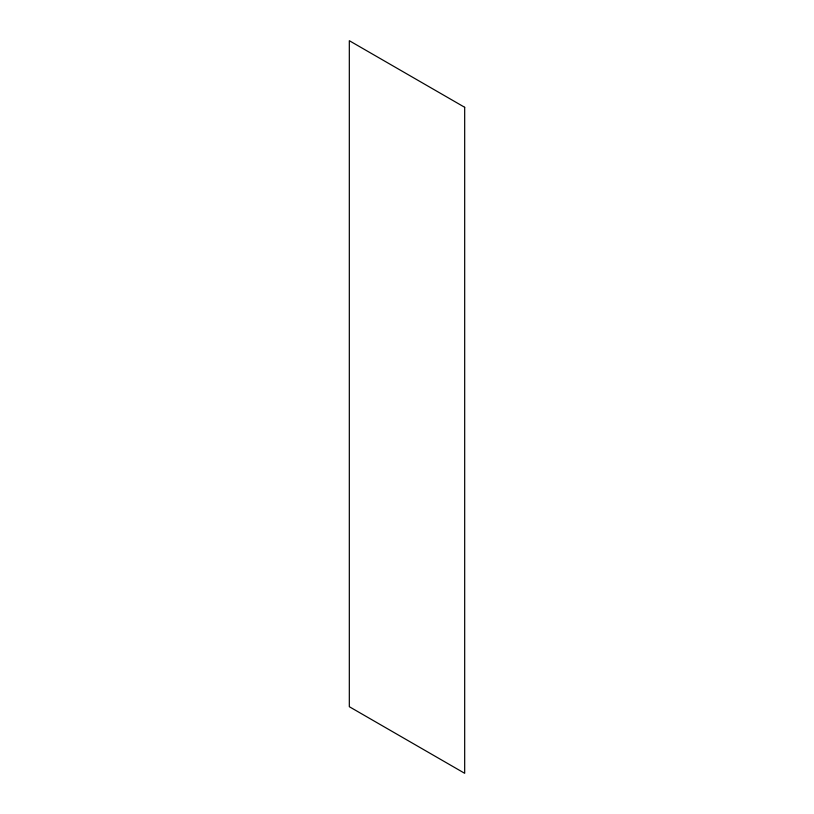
<?xml version="1.0" encoding="UTF-8"?>
<svg xmlns="http://www.w3.org/2000/svg" width="814" height="814" viewBox="0 0 814 814"><rect width="100%" height="100%" fill="white"/><g stroke="black" fill="none" stroke-linecap="round" stroke-linejoin="round"><path stroke-width="1.22" d="M464.682 107.295L349.318 40.7L349.318 706.705L464.682 773.3L464.682 107.295"/></g></svg>
